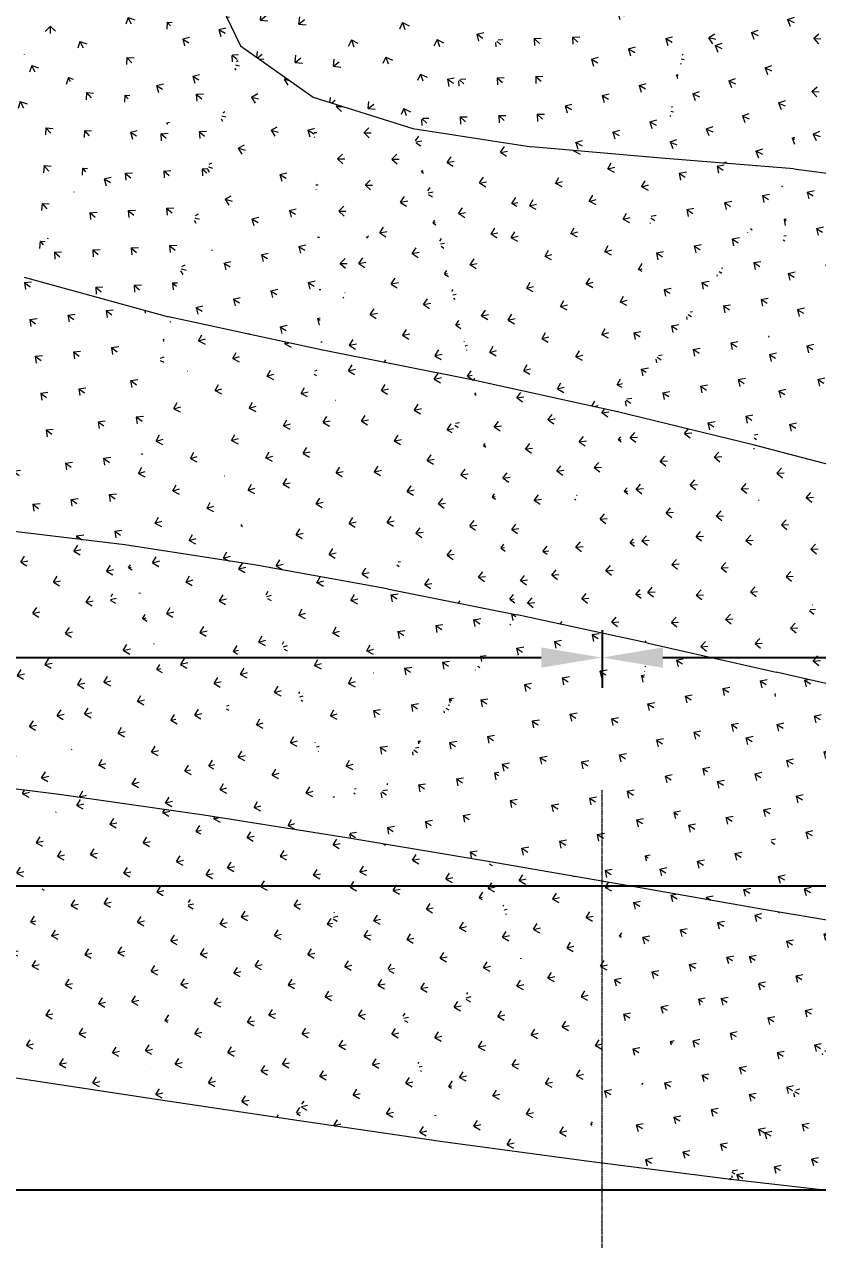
# Model space of a CAD drawing. Header units: millimetres. Extents: x 12827 to 178996, y -27589 to 73652.
# Drawn here: x 45701 to 50921, y -23549 to -15556 of the extents above; entities that cross this region are included whole.
import ezdxf

# ---------------------------------------------------------------- set-up
doc = ezdxf.new("R2010")
doc.units = ezdxf.units.MM
doc.linetypes.add('Grid Line__1_200_', pattern=[10.5, 6, -1.5, 1.5, -1.5])
for name, color, linetype, lineweight in [('A-ANNO-DIMS', 211, 'Continuous', 5), ('A-FLOR', 192, 'Continuous', 9), ('A-FLOR-PATT', 8, 'Continuous', 9), ('S-GRID', 1, 'Continuous', 5)]:
    doc.layers.add(name, color=color, linetype=linetype, lineweight=lineweight)
doc.styles.add('Swis721 BT_3', font='swiss.ttf', dxfattribs={"height": 567.642527})
doc.dimstyles.new('DLN_3mm', dxfattribs={"dimscale": 304.8, "dimtxt": 600, "dimasz": 1.312336, "dimexe": 0.656168, "dimexo": 0.0625, "dimgap": 0.656168, "dimtad": 1, "dimdec": 0, "dimzin": 0, "dimdsep": 46, "dimtxsty": 'Swis721 BT_3', "dimsah": 1, "dimcen": 0.09, "dimadec": 0, "dimazin": 0, "dimtfac": 1, "dimtdec": 4, "dimtix": 1, "dimtmove": 0, "dimatfit": 3, "dimfxl": 0.656168, "dimfxlon": 1, "dimtvp": 1, "dimtolj": 1, "dimtzin": 0, "dimarcsym": 2})

# ---------------------------------------------------------------- blocks, each defined once
blk = doc.blocks.new('DIMBLOCK15-Copy of 1_F')
at = {"layer": 'A-ANNO-DIMS', "color": 0, "lineweight": -2, "transparency": 16777216}
for p, q in [((40689.3, -23039.7), (40689.3, -23420.7)), ((88339.3, -23039.7), (88339.3, -23420.7)), ((41089.3, -23220.7), (87939.3, -23220.7))]:
    blk.add_line(p, q, dxfattribs=at)
at = {"layer": 'A-ANNO-DIMS', "color": 0, "transparency": 16777216}
for points in [[(41089.3, -23154), (41089.3, -23287.4), (40689.3, -23220.7)], [(87939.3, -23154), (87939.3, -23287.4), (88339.3, -23220.7)]]:
    blk.add_solid(points, dxfattribs=at)
at = {"layer": 'Defpoints', "color": 0, "transparency": 16777216}
for p in [(40689.3, -23020.7), (88339.3, -23020.7), (88339.3, -23220.7)]:
    blk.add_point(p, dxfattribs=at)
at = {"layer": 'A-ANNO-DIMS', "color": 0, "transparency": 16777216, "insert": (64514.3, -22729), "char_height": 567.64, "width": 2628.571, "attachment_point": 5, "style": 'Swis721 BT_3'}
blk.add_mtext('\\A1;47650', dxfattribs=at)
blk = doc.blocks.new('DIMBLOCK16-Copy of 1_F')
at = {"layer": 'A-ANNO-DIMS', "color": 0, "lineweight": -2, "transparency": 16777216}
for p, q in [((40689.3, -21039.7), (40689.3, -21420.7)), ((75939.3, -21039.7), (75939.3, -21420.7)), ((41089.3, -21220.7), (75539.3, -21220.7))]:
    blk.add_line(p, q, dxfattribs=at)
at = {"layer": 'A-ANNO-DIMS', "color": 0, "transparency": 16777216}
for points in [[(41089.3, -21154), (41089.3, -21287.4), (40689.3, -21220.7)], [(75539.3, -21154), (75539.3, -21287.4), (75939.3, -21220.7)]]:
    blk.add_solid(points, dxfattribs=at)
at = {"layer": 'Defpoints', "color": 0, "transparency": 16777216}
for p in [(40689.3, -21020.7), (75939.3, -21020.7), (75939.3, -21220.7)]:
    blk.add_point(p, dxfattribs=at)
at = {"layer": 'A-ANNO-DIMS', "color": 0, "transparency": 16777216, "insert": (58314.3, -20729), "char_height": 567.64, "width": 2628.571, "attachment_point": 5, "style": 'Swis721 BT_3'}
blk.add_mtext('\\A1;35250', dxfattribs=at)
blk = doc.blocks.new('DIMBLOCK19-Copy of 1_F')
at = {"layer": 'A-ANNO-DIMS', "color": 0, "lineweight": -2, "transparency": 16777216}
for p, q in [((40689.3, -19539.7), (40689.3, -19920.7)), ((49501.8, -19539.7), (49501.8, -19920.7)), ((41089.3, -19720.7), (49101.8, -19720.7))]:
    blk.add_line(p, q, dxfattribs=at)
at = {"layer": 'A-ANNO-DIMS', "color": 0, "transparency": 16777216}
for points in [[(41089.3, -19654), (41089.3, -19787.4), (40689.3, -19720.7)], [(49101.8, -19654), (49101.8, -19787.4), (49501.8, -19720.7)]]:
    blk.add_solid(points, dxfattribs=at)
at = {"layer": 'Defpoints', "color": 0, "transparency": 16777216}
for p in [(40689.3, -19520.7), (49501.8, -19520.7), (49501.8, -19720.7)]:
    blk.add_point(p, dxfattribs=at)
at = {"layer": 'A-ANNO-DIMS', "color": 0, "transparency": 16777216, "insert": (45095.5, -19207), "char_height": 567.64, "width": 1337.143, "attachment_point": 5, "style": 'Swis721 BT_3'}
blk.add_mtext('\\A1;EQ', dxfattribs=at)
blk = doc.blocks.new('DIMBLOCK20-Copy of 1_F')
at = {"layer": 'A-ANNO-DIMS', "color": 0, "lineweight": -2, "transparency": 16777216}
for p, q in [((49501.8, -19539.7), (49501.8, -19920.7)), ((58314.3, -19539.7), (58314.3, -19920.7)), ((49901.8, -19720.7), (57914.3, -19720.7))]:
    blk.add_line(p, q, dxfattribs=at)
at = {"layer": 'A-ANNO-DIMS', "color": 0, "transparency": 16777216}
for points in [[(49901.8, -19654), (49901.8, -19787.4), (49501.8, -19720.7)], [(57914.3, -19654), (57914.3, -19787.4), (58314.3, -19720.7)]]:
    blk.add_solid(points, dxfattribs=at)
at = {"layer": 'Defpoints', "color": 0, "transparency": 16777216}
for p in [(49501.8, -19520.7), (58314.3, -19520.7), (58314.3, -19720.7)]:
    blk.add_point(p, dxfattribs=at)
at = {"layer": 'A-ANNO-DIMS', "color": 0, "transparency": 16777216, "insert": (53908, -19207), "char_height": 567.64, "width": 1337.143, "attachment_point": 5, "style": 'Swis721 BT_3'}
blk.add_mtext('\\A1;EQ', dxfattribs=at)

msp = doc.modelspace()

# ---------------------------------------------------------------- hatches: boundary and pattern name
at = {"layer": 'A-FLOR-PATT'}
h = msp.add_hatch(dxfattribs=at)
h.set_pattern_fill('FP_734', color=256, style=0, pattern_type=2)
h.set_pattern_definition([(289.231, (75187.14, 52159.72), (227.29187, -112.1588), [47.555, -311.13]), (244.272, (75187.14, 52159.72), (227.2923, -112.1594), [47.144, -204.293]), (333.736, (75187.14, 52159.72), (109.147, 226.5116), [47.523, -205.935])])
h.paths.add_polyline_path([(48256.38005, -16242.27336), (50088.33655, -13481.55757), (46852.71095, -14525.87927), (48109.01543, -16062.07722)], flags=0)
h = msp.add_hatch(dxfattribs=at)
h.set_pattern_fill('FP_735', color=256, style=0, pattern_type=2)
h.set_pattern_definition([(326.164, (30965.49, 64672.56), (245.68612, 49.1138), [47.457, -310.488]), (281.742, (30965.5, 64672.56), (245.6863, 49.1142), [47.575, -206.159]), (11.304, (30965.5, 64672.56), (-51.6334, 248.4243), [46.978, -203.569])])
h.paths.add_polyline_path([(48256.38005, -16242.27336), (50374.66767, -14041.37172), (50088.33655, -13481.55757), (48394.07098, -16034.77634)], flags=0)
h = msp.add_hatch(dxfattribs=at)
h.set_pattern_fill('FP_729', color=256, style=0, pattern_type=2)
h.set_pattern_definition([(317.728, (45275.58, 61775.37), (253.66922, 8.8561), [47.336, -309.696]), (272.419, (45275.58, 61775.37), (253.6693, 8.8555), [46.732, -202.504]), (1.999, (45275.58, 61775.37), (-10.5185, 249.0136), [47.592, -206.232])])
h.paths.add_polyline_path([(49038.05083, -16362.34823), (50374.66767, -14041.37172), (48256.38005, -16242.27336)], flags=0)
h = msp.add_hatch(dxfattribs=at)
h.set_pattern_fill('FP_728', color=256, style=0, pattern_type=2)
h.set_pattern_definition([(331.365, (28704.64, 61294.88), (244.0905, 67.83596), [47.463, -310.527]), (286.324, (28704.64, 61294.88), (244.0906, 67.8348), [46.772, -202.679]), (15.531, (28704.64, 61294.88), (-70.11245, 239.39505), [47.502, -205.84])])
h.paths.add_polyline_path([(49891.45763, -16436.65251), (50374.66767, -14041.37172), (49038.05083, -16362.34823)], flags=0)
h = msp.add_hatch(dxfattribs=at)
h.set_pattern_fill('FP_733', color=256, style=0, pattern_type=2)
h.set_pattern_definition([(347.232, (6020.57, 54250.81), (208.11882, 133.2088), [47.238, -309.052]), (303.325, (6020.57, 54250.81), (208.12, 133.2059), [47.562, -206.101]), (32.622, (6020.57, 54250.81), (-139.3619, 211.94985), [46.331, -200.768])])
h.paths.add_polyline_path([(49891.45763, -16436.65251), (50826.65285, -14485.03463), (50374.66767, -14041.37172), (49906.44734, -16362.34823)], flags=0)
h = msp.add_hatch(dxfattribs=at)
h.set_pattern_fill('FP_727', color=256, style=0, pattern_type=2)
h.set_pattern_definition([(39.276, (-34144.93, 15349.14), (25.33307, 252.73335), [47.625, -311.585]), (354.276, (-34144.93, 15349.14), (25.3331, 252.7335), [47.625, -206.375]), (84.276, (-34144.93, 15349.14), (-252.7335, 25.3331), [47.625, -206.375])])
h.paths.add_polyline_path([(48256.38005, -16242.27336), (46852.71095, -14525.87927), (46879.31525, -15192.53745), (47124.13859, -15698.20561), (47600.41829, -16034.77634), (48109.01543, -16195.65827)], flags=0)
h = msp.add_hatch(dxfattribs=at)
h.set_pattern_fill('FP_730', color=256, style=0, pattern_type=2)
h.set_pattern_definition([(335.972, (23958.4, 58079.19), (237.76744, 85.53175), [47.465, -310.536]), (291.091, (23958.4, 58079.2), (237.7675, 85.53145), [46.483, -201.427]), (19.785, (23958.4, 58079.2), (-89.2103, 231.303), [47.378, -205.306])])
h.paths.add_polyline_path([(50762.6274, -16506.83773), (50826.65285, -14485.03463), (49891.45763, -16436.65251)], flags=0)
h = msp.add_hatch(dxfattribs=at)
h.set_pattern_fill('FP_736', color=256, style=0, pattern_type=2)
h.set_pattern_definition([(356.16, (-2353.51, 46080.12), (183.75633, 162.30714), [47.226, -308.973]), (312.676, (-2353.51, 46080.12), (183.7569, 162.3071), [47.478, -205.737]), (41.453, (-2353.51, 46080.12), (-171.6416, 186.16345), [45.97, -199.204])])
h.paths.add_polyline_path([(50762.6274, -16506.83773), (51405.04082, -14835.17543), (50826.65285, -14485.03463), (50764.84999, -16436.65251)], flags=0)
h = msp.add_hatch(dxfattribs=at)
h.set_pattern_fill('FP_738', color=256, style=0, pattern_type=2)
h.set_pattern_definition([(340.445, (19069.73, 54118.77), (229.59623, 101.97217), [47.537, -311.008]), (296, (19069.73, 54118.77), (229.59616, 101.97145), [46.308, -200.668]), (23.947, (19069.73, 54118.77), (-108.26494, 221.9821), [47.104, -204.118])])
h.paths.add_polyline_path([(51598.21818, -16614.02111), (51405.04082, -14835.17543), (50762.6274, -16506.83773), (51473.3755, -16598.00722)], flags=0)
h = msp.add_hatch(dxfattribs=at)
h.set_pattern_fill('FP_571', color=256, style=0, pattern_type=2)
h.set_pattern_definition([(272.236, (89445.16, 41659.93), (184.3472, -173.926), [47.534, -310.992]), (227.256, (89445.16, 41659.93), (184.34935, -173.9235), [47.062, -203.934]), (316.667, (89445.16, 41659.93), (170.3566, 184.3292), [47.521, -205.924])])
h.paths.add_polyline_path([(44213.16484, -16463.74275), (46879.31525, -15192.53745), (43664.58627, -15210.45772), (43971.83221, -15912.39316)], flags=0)
h = msp.add_hatch(dxfattribs=at)
h.set_pattern_fill('FP_560', color=256, style=0, pattern_type=2)
h.set_pattern_definition([(297.464, (66743.76, 58155.3), (240.86377, -79.59956), [47.399, -310.11]), (252.268, (66743.76, 58155.3), (240.8651, -79.5956), [46.776, -202.696]), (341.713, (66743.76, 58155.3), (75.9818, 237.6192), [47.564, -206.112])])
h.paths.add_polyline_path([(44869.23456, -16890.6312), (46879.31525, -15192.53745), (44213.16484, -16463.74275), (44744.65536, -16809.57058)], flags=0)
h = msp.add_hatch(dxfattribs=at)
h.set_pattern_fill('FP_561', color=256, style=0, pattern_type=2)
h.set_pattern_definition([(312.116, (50776.44, 62987.94), (252.89452, -16.7398), [47.41, -310.176]), (266.986, (50776.44, 62987.94), (252.8947, -16.73835), [46.661, -202.197]), (356.213, (50776.44, 62987.94), (13.08526, 248.5134), [47.522, -205.927])])
h.paths.add_polyline_path([(45701.09469, -17220.24215), (46879.31525, -15192.53745), (44869.23456, -16890.6312)], flags=0)
h = msp.add_hatch(dxfattribs=at)
h.set_pattern_fill('FP_572', color=256, style=0, pattern_type=2)
h.set_pattern_definition([(329.014, (25575.75, 65084.79), (238.43136, 61.71484), [47.16, -308.544]), (285.198, (25575.75, 65084.8), (238.4307, 61.7164), [47.571, -206.143]), (14.512, (25575.75, 65084.8), (-66.51195, 244.84085), [46.179, -200.11])])
h.paths.add_polyline_path([(45701.09469, -17220.24215), (47124.13859, -15698.20561), (46879.31525, -15192.53745), (45892.61883, -16890.6312)], flags=0)
h = msp.add_hatch(dxfattribs=at)
h.set_pattern_fill('FP_563', color=256, style=0, pattern_type=2)
h.set_pattern_definition([(319.654, (43035.83, 61154.42), (252.65423, 14.31896), [47.314, -309.553]), (274.505, (43035.83, 61154.42), (252.6539, 14.3182), [46.147, -199.969]), (3.244, (43035.83, 61154.42), (-19.33325, 245.3561), [47.449, -205.611])])
h.paths.add_polyline_path([(46649.12954, -17479.75921), (47124.13859, -15698.20561), (45701.09469, -17220.24215)], flags=0)
h = msp.add_hatch(dxfattribs=at)
h.set_pattern_fill('FP_570', color=256, style=0, pattern_type=2)
h.set_pattern_definition([(343.953, (10093.88, 56494.6), (215.4537, 118.3703), [47.411, -310.186]), (300.55, (10093.88, 56494.6), (215.45366, 118.3681), [47.294, -204.94]), (28.784, (10093.88, 56494.6), (-128.2086, 217.21984), [46.093, -199.735])])
h.paths.add_polyline_path([(46649.12954, -17479.75921), (47600.41829, -16034.77634), (47124.13859, -15698.20561), (46718.32362, -17220.24215)], flags=0)
h = msp.add_hatch(dxfattribs=at)
h.set_pattern_fill('FP_564', color=256, style=0, pattern_type=2)
h.set_pattern_definition([(329.381, (32159.24, 58766.32), (245.8589, 54.7931), [47.397, -310.097]), (284.621, (32159.24, 58766.32), (245.8579, 54.7959), [45.9, -198.901]), (12.564, (32159.24, 58766.32), (-61.7918, 236.8737), [47.229, -204.661])])
h.paths.add_polyline_path([(47653.72341, -17696.36601), (47600.41829, -16034.77634), (46649.12954, -17479.75921), (47600.41829, -17684.87256)], flags=0)
h = msp.add_hatch(dxfattribs=at)
h.set_pattern_fill('FP_573', color=256, style=0, pattern_type=2)
h.set_pattern_definition([(359.785, (-4541.7, 44947.38), (174.51678, 171.23434), [47.411, -310.188]), (316.692, (-4541.7, 44947.38), (174.5156, 171.2357), [47.174, -204.422]), (44.456, (-4541.7, 44947.38), (-183.07946, 172.57665), [45.843, -198.651])])
h.paths.add_polyline_path([(47653.72341, -17696.36601), (48256.38005, -16242.27336), (47600.41829, -16034.77634), (47646.77449, -17479.75921)], flags=0)
h = msp.add_hatch(dxfattribs=at)
h.set_pattern_fill('FP_562', color=256, style=0, pattern_type=2)
h.set_pattern_definition([(10.605, (-13930.35, 35384.13), (137.52264, 200.85807), [47.28, -309.329]), (327.588, (-13930.35, 35384.13), (137.5258, 200.85585), [47.306, -204.991]), (55.601, (-13930.35, 35384.13), (-212.9941, 135.23014), [45.642, -197.784])])
h.paths.add_polyline_path([(48655.26061, -17897.24616), (48256.38005, -16242.27336), (47653.72341, -17696.36601), (48109.01543, -17787.68477)], flags=0)
h = msp.add_hatch(dxfattribs=at)
h.set_pattern_fill('FP_566', color=256, style=0, pattern_type=2)
h.set_pattern_definition([(10.863, (-13887.22, 35548.74), (137.62904, 201.70823), [47.357, -309.834]), (327.771, (-13887.22, 35548.74), (137.62596, 201.7103), [47.248, -204.742]), (55.694, (-13887.22, 35548.74), (-213.1637, 134.3892), [45.785, -198.403])])
h.paths.add_polyline_path([(48655.26061, -17897.24616), (49038.05083, -16362.34823), (48256.38005, -16242.27336)], flags=0)
h = msp.add_hatch(dxfattribs=at)
h.set_pattern_fill('FP_565', color=256, style=0, pattern_type=2)
h.set_pattern_definition([(14.738, (-17776.4, 30976.57), (121.25822, 210.7995), [47.138, -308.401]), (331.6, (-17776.4, 30976.57), (121.25806, 210.7998), [47.444, -205.592]), (60.092, (-17776.4, 30976.57), (-222.5853, 120.3469), [45.598, -197.59])])
h.paths.add_polyline_path([(49603.65698, -18105.17984), (49038.05083, -16362.34823), (48655.26061, -17897.24616), (49038.05083, -17981.17202)], flags=0)
h = msp.add_hatch(dxfattribs=at)
h.set_pattern_fill('FP_587', color=256, style=0, pattern_type=2)
h.set_pattern_definition([(15.433, (-17925.35, 31677.15), (121.40325, 213.11108), [47.373, -309.935]), (332.112, (-17925.35, 31677.15), (121.4004, 213.1128), [47.311, -205.015]), (60.331, (-17925.35, 31677.15), (-223.01964, 118.0277), [45.987, -199.278])])
h.paths.add_polyline_path([(49603.65698, -18105.17984), (49891.45763, -16436.65251), (49038.05083, -16362.34823)], flags=0)
h = msp.add_hatch(dxfattribs=at)
h.set_pattern_fill('FP_582', color=256, style=0, pattern_type=2)
h.set_pattern_definition([(327.12, (35094.86, 57705.6), (249.0196, 46.0782), [47.162, -308.557]), (281.742, (35094.86, 57705.6), (249.0197, 46.079), [45.807, -198.497]), (10.484, (35094.86, 57705.6), (-49.7195, 239.1911), [47.484, -205.763])])
h.paths.add_polyline_path([(49603.65698, -18105.17984), (50762.6274, -16506.83773), (49891.45763, -16436.65251), (49879.35153, -16506.83773)], flags=0)
h = msp.add_hatch(dxfattribs=at)
h.set_pattern_fill('FP_574', color=256, style=0, pattern_type=2)
h.set_pattern_definition([(326.377, (33684.47, 57995.09), (248.70393, 43.5622), [47.418, -310.232]), (281.49, (33684.47, 57995.1), (248.7037, 43.562), [46.227, -200.317]), (9.935, (33684.47, 57995.1), (-49.1104, 241.603), [47.342, -205.148])])
h.paths.add_polyline_path([(50494.96629, -18321.63204), (50762.6274, -16506.83773), (49603.65698, -18105.17984), (49891.45763, -18175.07149)], flags=0)
h = msp.add_hatch(dxfattribs=at)
h.set_pattern_fill('FP_581', color=256, style=0, pattern_type=2)
h.set_pattern_definition([(329.466, (30685.6, 57755.57), (246.35192, 57.0294), [47.352, -309.8]), (284.41, (30685.6, 57755.57), (246.3516, 57.031), [46.167, -200.059]), (13.035, (30685.6, 57755.57), (-61.27704, 238.4792), [47.413, -205.454])])
h.paths.add_polyline_path([(50494.96629, -18321.63204), (51598.21818, -16614.02111), (50762.6274, -16506.83773), (50746.8191, -16614.02111)], flags=0)
h = msp.add_hatch(dxfattribs=at)
h.set_pattern_fill('FP_584', color=256, style=0, pattern_type=2)
h.set_pattern_definition([(328.96, (29653.96, 57779.12), (246.0732, 55.38083), [47.498, -310.752]), (284.227, (29653.96, 57779.12), (246.0738, 55.37965), [46.445, -201.26]), (12.683, (29653.96, 57779.12), (-60.8757, 240.108), [47.293, -204.935])])
h.paths.add_polyline_path([(51339.1836, -18541.62709), (51598.21818, -16614.02111), (50494.96629, -18321.63204), (51227.15078, -18512.4324)], flags=0)
h = msp.add_hatch(dxfattribs=at)
h.set_pattern_fill('FP_403', color=256, style=0, pattern_type=2)
h.set_pattern_definition([(323.336, (38046.88, 60665.99), (250.7302, 28.948), [47.338, -309.707]), (278.381, (38046.88, 60666), (250.73026, 28.9483), [45.893, -198.868]), (6.586, (38046.88, 60666), (-35.67536, 242.1472), [47.324, -205.071])])
h.paths.add_polyline_path([(45490.13276, -18874.14907), (46649.12954, -17479.75921), (45701.09469, -17220.24215), (45499.59735, -18799.94822)], flags=0)
h = msp.add_hatch(dxfattribs=at)
h.set_pattern_fill('FP_417', color=256, style=0, pattern_type=2)
h.set_pattern_definition([(324.179, (38958.01, 59498.51), (251.1837, 31.79322), [47.038, -307.743]), (278.665, (38958, 59498.5), (251.1844, 31.7915), [45.412, -196.784]), (7.214, (38958, 59498.5), (-36.49056, 239.431), [47.473, -205.715])])
h.paths.add_polyline_path([(46361.98843, -18980.11585), (46649.12954, -17479.75921), (45490.13276, -18874.14907), (45930.75786, -18927.70337)], flags=0)
h = msp.add_hatch(dxfattribs=at)
h.set_pattern_fill('FP_405', color=256, style=0, pattern_type=2)
h.set_pattern_definition([(16.092, (-18768.89, 31710.85), (116.56392, 212.94176), [47.181, -308.681]), (333.105, (-18768.9, 31710.85), (116.5655, 212.94116), [47.379, -205.307]), (61.304, (-18768.9, 31710.85), (-225.3558, 114.30195), [45.517, -197.241])])
h.paths.add_polyline_path([(47227.41556, -19112.96818), (46649.12954, -17479.75921), (46361.98843, -18980.11585), (46882.15111, -19059.96639)], flags=0)
h = msp.add_hatch(dxfattribs=at)
h.set_pattern_fill('FP_411', color=256, style=0, pattern_type=2)
h.set_pattern_definition([(15.702, (-18649.69, 31212.38), (116.47926, 211.6381), [47.038, -307.743]), (332.809, (-18649.7, 31212.38), (116.47924, 211.6384), [47.442, -205.583]), (61.173, (-18649.7, 31212.38), (-225.063, 115.6217), [45.295, -196.279])])
h.paths.add_polyline_path([(47227.41556, -19112.96818), (47653.72341, -17696.36601), (46649.12954, -17479.75921), (47180.37526, -18980.11585)], flags=0)
h = msp.add_hatch(dxfattribs=at)
h.set_pattern_fill('FP_404', color=256, style=0, pattern_type=2)
h.set_pattern_definition([(12.089, (-15859.97, 33969.88), (131.5728, 203.51363), [47.233, -309.022]), (329.263, (-15859.97, 33969.88), (131.57416, 203.5127), [47.29, -204.922]), (57.117, (-15859.97, 33969.88), (-216.7818, 128.9031), [45.439, -196.902])])
h.paths.add_polyline_path([(48087.49231, -19267.82565), (47653.72341, -17696.36601), (47227.41556, -19112.96818), (47822.29003, -19220.07578)], flags=0)
h = msp.add_hatch(dxfattribs=at)
h.set_pattern_fill('FP_412', color=256, style=0, pattern_type=2)
h.set_pattern_definition([(11.96, (-15844.22, 33685.99), (131.5226, 203.08677), [47.191, -308.748]), (329.17, (-15844.22, 33686), (131.5234, 203.086), [47.315, -205.033]), (57.072, (-15844.22, 33686), (-216.6897, 129.32585), [45.367, -196.589])])
h.paths.add_polyline_path([(48087.49231, -19267.82565), (48655.26061, -17897.24616), (47653.72341, -17696.36601), (48044.74711, -19112.96818)], flags=0)
h = msp.add_hatch(dxfattribs=at)
h.set_pattern_fill('FP_409', color=256, style=0, pattern_type=2)
h.set_pattern_definition([(7.634, (-12466.64, 36934.1), (148.12828, 192.30445), [47.33, -309.655]), (324.841, (-12466.64, 36934.1), (148.1279, 192.3045), [47.174, -204.421]), (52.394, (-12466.64, 36934.1), (-205.6949, 144.8789), [45.514, -197.226])])
h.paths.add_polyline_path([(48943.2968, -19439.80789), (48655.26061, -17897.24616), (48087.49231, -19267.82565), (48753.69238, -19401.70504)], flags=0)
h = msp.add_hatch(dxfattribs=at)
h.set_pattern_fill('FP_414', color=256, style=0, pattern_type=2)
h.set_pattern_definition([(7.523, (-12463.08, 36628.25), (148.06273, 191.94115), [47.298, -309.449]), (324.765, (-12463.08, 36628.25), (148.0613, 191.942), [47.2, -204.534]), (52.353, (-12463.08, 36628.25), (-205.6127, 145.2372), [45.452, -196.96])])
h.paths.add_polyline_path([(48943.2968, -19439.80789), (49603.65698, -18105.17984), (48655.26061, -17897.24616), (48911.18326, -19267.82565)], flags=0)
h = msp.add_hatch(dxfattribs=at)
h.set_pattern_fill('FP_413', color=256, style=0, pattern_type=2)
h.set_pattern_definition([(4.58, (-10032.43, 38533.89), (158.9485, 183.84324), [47.389, -310.041]), (321.799, (-10032.43, 38533.89), (158.9454, 183.8447), [47.085, -204.036]), (49.154, (-10032.43, 38533.89), (-197.34115, 155.3011), [45.568, -197.46])])
h.paths.add_polyline_path([(49795.90717, -19624.03449), (49603.65698, -18105.17984), (48943.2968, -19439.80789), (49678.87592, -19598.74713)], flags=0)
h = msp.add_hatch(dxfattribs=at)
h.set_pattern_fill('FP_415', color=256, style=0, pattern_type=2)
h.set_pattern_definition([(4.42, (-10039.47, 38173.5), (158.8309, 183.32686), [47.348, -309.77]), (321.691, (-10039.47, 38173.5), (158.834, 183.3252), [47.127, -204.215]), (49.094, (-10039.47, 38173.5), (-197.2219, 155.8087), [45.48, -197.081])])
h.paths.add_polyline_path([(49795.90717, -19624.03449), (50494.96629, -18321.63204), (49603.65698, -18105.17984), (49772.58855, -19439.80789)], flags=0)
h = msp.add_hatch(dxfattribs=at)
h.set_pattern_fill('FP_374', color=256, style=0, pattern_type=2)
h.set_pattern_definition([(3.236, (-9021.92, 38563.41), (163.40228, 179.7605), [47.405, -310.148]), (320.5, (-9021.92, 38563.41), (163.40175, 179.7606), [47.039, -203.836]), (47.73, (-9021.92, 38563.41), (-193.58344, 159.574), [45.549, -197.379])])
h.paths.add_polyline_path([(50646.40157, -19815.62507), (50494.96629, -18321.63204), (49795.90717, -19624.03449), (50600.35842, -19805.25295)], flags=0)
h = msp.add_hatch(dxfattribs=at)
h.set_pattern_fill('FP_416', color=256, style=0, pattern_type=2)
h.set_pattern_definition([(3.022, (-9036.02, 38170.11), (163.2323, 179.07454), [47.352, -309.798]), (320.359, (-9036.02, 38170.1), (163.23166, 179.0754), [47.096, -204.082]), (47.65, (-9036.02, 38170.1), (-193.4208, 160.2455), [45.433, -196.874])])
h.paths.add_polyline_path([(50646.40157, -19815.62507), (51339.1836, -18541.62709), (50494.96629, -18321.63204), (50626.98142, -19624.03449)], flags=0)
h = msp.add_hatch(dxfattribs=at)
h.set_pattern_fill('FP_373', color=256, style=0, pattern_type=2)
h.set_pattern_definition([(3.394, (-9340.74, 37288.99), (162.54502, 179.87746), [47.387, -310.03]), (320.748, (-9340.74, 37289), (162.5442, 179.8777), [47.033, -203.811]), (47.897, (-9340.74, 37289), (-194.2441, 158.7202), [45.457, -196.982])])
h.paths.add_polyline_path([(51495.85813, -20009.69923), (51339.1836, -18541.62709), (50646.40157, -19815.62507), (51473.3755, -20004.56265)], flags=0)
h = msp.add_hatch(dxfattribs=at)
h.set_pattern_fill('FP_198', color=256, style=0, pattern_type=2)
h.set_pattern_definition([(11.809, (-17316.78, 38904.26), (135.08495, 204.9212), [47.408, -310.165]), (328.492, (-17316.78, 38904.26), (135.08624, 204.92057), [47.266, -204.819]), (56.607, (-17316.78, 38904.26), (-214.9203, 131.7434), [46.02, -199.42])])
h.paths.add_polyline_path([(45930.75786, -20621.52432), (45490.13276, -18874.14907), (44965.5925, -20503.38332), (45490.13276, -20567.58964)], flags=0)
h = msp.add_hatch(dxfattribs=at)
h.set_pattern_fill('FP_240', color=256, style=0, pattern_type=2)
h.set_pattern_definition([(11.813, (-17270.65, 38766.8), (135.0873, 204.93413), [47.409, -310.173]), (328.495, (-17270.65, 38766.8), (135.0869, 204.9347), [47.265, -204.815]), (56.609, (-17270.65, 38766.8), (-214.9232, 131.7276), [46.022, -199.429])])
h.paths.add_polyline_path([(45930.75786, -20621.52432), (46361.98843, -18980.11585), (45490.13276, -18874.14907), (45701.09469, -19710.75521)], flags=0)
h = msp.add_hatch(dxfattribs=at)
h.set_pattern_fill('FP_197', color=256, style=0, pattern_type=2)
h.set_pattern_definition([(13.743, (-19263.27, 36149.68), (127.2026, 209.45257), [47.338, -309.704]), (330.426, (-19263.27, 36149.68), (127.2014, 209.454), [47.347, -205.17]), (58.729, (-19263.27, 36149.68), (-219.61705, 124.6315), [45.947, -199.106])])
h.paths.add_polyline_path([(46882.15111, -20757.00877), (46361.98843, -18980.11585), (45930.75786, -20621.52432), (46361.98843, -20682.9343)], flags=0)
h = msp.add_hatch(dxfattribs=at)
h.set_pattern_fill('FP_242', color=256, style=0, pattern_type=2)
h.set_pattern_definition([(13.689, (-19222.53, 36022.9), (127.18713, 209.2725), [47.32, -309.592]), (330.386, (-19222.53, 36022.9), (127.19075, 209.2714), [47.358, -205.219]), (58.71, (-19222.53, 36022.9), (-219.5857, 124.8111), [45.917, -198.974])])
h.paths.add_polyline_path([(46882.15111, -20757.00877), (47227.41556, -19112.96818), (46361.98843, -18980.11585), (46842.48977, -20621.52432)], flags=0)
h = msp.add_hatch(dxfattribs=at)
h.set_pattern_fill('FP_202', color=256, style=0, pattern_type=2)
h.set_pattern_definition([(15.566, (-20972.66, 33394.77), (119.64598, 213.36977), [47.264, -309.227]), (332.255, (-20972.66, 33394.77), (119.6456, 213.37005), [47.407, -205.432]), (60.719, (-20972.66, 33394.77), (-223.7703, 117.7045), [45.867, -198.758])])
h.paths.add_polyline_path([(47822.29003, -20905.36735), (47227.41556, -19112.96818), (46882.15111, -20757.00877), (47227.41556, -20811.49321)], flags=0)
h = msp.add_hatch(dxfattribs=at)
h.set_pattern_fill('FP_243', color=256, style=0, pattern_type=2)
h.set_pattern_definition([(15.452, (-20923.7, 33252.44), (119.62276, 212.98995), [47.224, -308.964]), (332.17, (-20923.7, 33252.44), (119.6207, 212.9914), [47.428, -205.521]), (60.68, (-20923.7, 33252.44), (-223.691, 118.0901), [45.803, -198.48])])
h.paths.add_polyline_path([(47822.29003, -20905.36735), (48087.49231, -19267.82565), (47227.41556, -19112.96818), (47813.11637, -20877.72644)], flags=0)
h = msp.add_hatch(dxfattribs=at)
h.set_pattern_fill('FP_233', color=256, style=0, pattern_type=2)
h.set_pattern_definition([(325.607, (33520.01, 59084.65), (249.60572, 38.9637), [47.297, -309.438]), (280.545, (33520, 59084.65), (249.606, 38.96284), [45.863, -198.74]), (8.872, (33520, 59084.65), (-44.76404, 240.4723), [47.368, -205.261])])
h.paths.add_polyline_path([(47822.29003, -20905.36735), (48943.2968, -19439.80789), (48087.49231, -19267.82565), (47846.31692, -20757.00877)], flags=0)
h = msp.add_hatch(dxfattribs=at)
h.set_pattern_fill('FP_199', color=256, style=0, pattern_type=2)
h.set_pattern_definition([(325.775, (33472.52, 58618.28), (249.6924, 39.52656), [47.24, -309.066]), (280.603, (33472.52, 58618.28), (249.69224, 39.527), [45.768, -198.328]), (8.995, (33472.52, 58618.28), (-44.91276, 239.9286), [47.4, -205.401])])
h.paths.add_polyline_path([(48753.69238, -21062.13072), (48943.2968, -19439.80789), (47822.29003, -20905.36735), (48109.01543, -20953.6258)], flags=0)
h = msp.add_hatch(dxfattribs=at)
h.set_pattern_fill('FP_232', color=256, style=0, pattern_type=2)
h.set_pattern_definition([(327.021, (31527.52, 57925.19), (248.2683, 44.76106), [47.344, -309.746]), (282.104, (31527.52, 57925.19), (248.2684, 44.7617), [45.858, -198.716]), (10.221, (31527.52, 57925.19), (-51.2864, 239.1354), [47.301, -204.971])])
h.paths.add_polyline_path([(48753.69238, -21062.13072), (49795.90717, -19624.03449), (48943.2968, -19439.80789), (48772.01366, -20905.36735)], flags=0)
h = msp.add_hatch(dxfattribs=at)
h.set_pattern_fill('FP_200', color=256, style=0, pattern_type=2)
h.set_pattern_definition([(327.243, (31542.4, 57375.17), (248.38943, 45.49033), [47.275, -309.293]), (282.182, (31542.4, 57375.17), (248.3906, 45.4871), [45.734, -198.18]), (10.378, (31542.4, 57375.17), (-51.4726, 238.42105), [47.348, -205.173])])
h.paths.add_polyline_path([(49678.87592, -21222.82958), (49795.90717, -19624.03449), (48753.69238, -21062.13072)], flags=0)
h = msp.add_hatch(dxfattribs=at)
h.set_pattern_fill('FP_235', color=256, style=0, pattern_type=2)
h.set_pattern_definition([(328.407, (29668.33, 56637.36), (246.81993, 50.33573), [47.378, -309.972]), (283.623, (29668.33, 56637.36), (246.8201, 50.3362), [45.829, -198.593]), (11.527, (29668.33, 56637.36), (-57.5697, 237.545), [47.231, -204.669])])
h.paths.add_polyline_path([(49678.87592, -21222.82958), (50646.40157, -19815.62507), (49795.90717, -19624.03449), (49690.63902, -21062.13072)], flags=0)
h = msp.add_hatch(dxfattribs=at)
h.set_pattern_fill('FP_192', color=256, style=0, pattern_type=2)
h.set_pattern_definition([(328.684, (29748.73, 56016.77), (246.97798, 51.23094), [47.298, -309.444]), (283.723, (29748.73, 56016.77), (246.97815, 51.2296), [45.676, -197.929]), (11.719, (29748.73, 56016.77), (-57.7922, 236.6506), [47.294, -204.942])])
h.paths.add_polyline_path([(50600.35842, -21382.99459), (50646.40157, -19815.62507), (49678.87592, -21222.82958)], flags=0)
h = msp.add_hatch(dxfattribs=at)
h.set_pattern_fill('FP_236', color=256, style=0, pattern_type=2)
h.set_pattern_definition([(329.804, (27904.76, 55221.11), (245.23724, 55.83943), [47.403, -310.135]), (285.145, (27904.76, 55221.1), (245.2371, 55.8387), [45.778, -198.369]), (12.827, (27904.76, 55221.1), (-63.7858, 235.66716), [47.159, -204.355])])
h.paths.add_polyline_path([(50600.35842, -21382.99459), (51495.85813, -20009.69923), (50646.40157, -19815.62507), (50605.06344, -21222.82958)], flags=0)
h = msp.add_hatch(dxfattribs=at)
h.set_pattern_fill('FP_193', color=256, style=0, pattern_type=2)
h.set_pattern_definition([(330.14, (28056.52, 54541), (245.43285, 56.91163), [47.311, -309.533]), (285.269, (28056.52, 54541), (245.4332, 56.9111), [45.593, -197.569]), (13.055, (28056.52, 54541), (-64.03705, 234.5779), [47.24, -204.706])])
h.paths.add_polyline_path([(51520.65763, -21538.15645), (51495.85813, -20009.69923), (50600.35842, -21382.99459), (51495.85813, -21533.97527)], flags=0)
h = msp.add_hatch(dxfattribs=at)
h.set_pattern_fill('FP_79', color=256, style=0, pattern_type=2)
h.set_pattern_definition([(12.582, (-15811.11, 31870.7), (128.0888, 199.68277), [47.151, -308.485]), (330.837, (-15811.11, 31870.7), (128.0888, 199.68334), [47.025, -203.774]), (57.322, (-15811.11, 31870.7), (-219.0073, 122.2105), [44.481, -192.753])])
h.paths.add_polyline_path([(45588.77336, -22478.13061), (45930.75786, -20621.52432), (44965.5925, -20503.38332)], flags=0)
h = msp.add_hatch(dxfattribs=at)
h.set_pattern_fill('FP_40', color=256, style=0, pattern_type=2)
h.set_pattern_definition([(12.288, (-16195.1, 31169.45), (128.33042, 199.1188), [47.087, -308.068]), (330.539, (-16195.1, 31169.45), (128.3303, 199.11915), [47.094, -204.073]), (57.199, (-16195.1, 31169.45), (-218.69025, 123.5306), [44.417, -192.474])])
h.paths.add_polyline_path([(46556.35519, -22625.37645), (45930.75786, -20621.52432), (45588.77336, -22478.13061), (45930.75786, -22530.17354)], flags=0)
h = msp.add_hatch(dxfattribs=at)
h.set_pattern_fill('FP_69', color=256, style=0, pattern_type=2)
h.set_pattern_definition([(12.377, (-16210.06, 31232.64), (128.36083, 199.41603), [47.114, -308.242]), (330.601, (-16210.06, 31232.64), (128.3612, 199.4163), [47.075, -203.993]), (57.232, (-16210.06, 31232.64), (-218.7374, 123.2441), [44.467, -192.69])])
h.paths.add_polyline_path([(46556.35519, -22625.37645), (46882.15111, -20757.00877), (45930.75786, -20621.52432)], flags=0)
h = msp.add_hatch(dxfattribs=at)
h.set_pattern_fill('FP_39', color=256, style=0, pattern_type=2)
h.set_pattern_definition([(12.329, (-16520.72, 30417.85), (128.32976, 199.3296), [47.098, -308.135]), (330.552, (-16520.72, 30417.85), (128.33005, 199.3296), [47.092, -204.067]), (57.226, (-16520.72, 30417.85), (-218.7096, 123.4786), [44.45, -192.617])])
h.paths.add_polyline_path([(47509.32012, -22767.8607), (46882.15111, -20757.00877), (46556.35519, -22625.37645), (46882.15111, -22674.08841)], flags=0)
h = msp.add_hatch(dxfattribs=at)
h.set_pattern_fill('FP_67', color=256, style=0, pattern_type=2)
h.set_pattern_definition([(12.253, (-16496.75, 30329.38), (128.30512, 199.076), [47.075, -307.986]), (330.499, (-16496.75, 30329.38), (128.3042, 199.07694), [47.108, -204.134]), (57.199, (-16496.75, 30329.38), (-218.6688, 123.719), [44.408, -192.433])])
h.paths.add_polyline_path([(47509.32012, -22767.8607), (47822.29003, -20905.36735), (46882.15111, -20757.00877), (47464.88039, -22625.37645)], flags=0)
h = msp.add_hatch(dxfattribs=at)
h.set_pattern_fill('FP_36', color=256, style=0, pattern_type=2)
h.set_pattern_definition([(12.517, (-16823.75, 29331.28), (127.66958, 199.63573), [47.099, -308.141]), (330.765, (-16823.75, 29331.28), (127.66765, 199.6382), [47.084, -204.03]), (57.401, (-16823.75, 29331.28), (-219.12666, 122.6439), [44.432, -192.537])])
h.paths.add_polyline_path([(48454.57734, -22904.17418), (47822.29003, -20905.36735), (47509.32012, -22767.8607), (48109.01543, -22854.34145)], flags=0)
h = msp.add_hatch(dxfattribs=at)
h.set_pattern_fill('FP_68', color=256, style=0, pattern_type=2)
h.set_pattern_definition([(12.294, (-16759.8, 29106.26), (127.59032, 198.89157), [47.03, -307.694]), (330.608, (-16759.8, 29106.26), (127.5889, 198.89265), [47.129, -204.225]), (57.32, (-16759.8, 29106.26), (-219.0004, 123.3594), [44.306, -191.993])])
h.paths.add_polyline_path([(48454.57734, -22904.17418), (48753.69238, -21062.13072), (47822.29003, -20905.36735), (48109.01543, -21811.77284)], flags=0)
h = msp.add_hatch(dxfattribs=at)
h.set_pattern_fill('FP_32', color=256, style=0, pattern_type=2)
h.set_pattern_definition([(12.945, (-17183.88, 27845.73), (125.98874, 200.26815), [47.087, -308.064]), (331.262, (-17183.88, 27845.73), (125.9907, 200.26635), [47.074, -203.986]), (57.826, (-17183.88, 27845.73), (-220.1368, 120.7088), [44.363, -192.239])])
h.paths.add_polyline_path([(49399.03602, -23032.90768), (48753.69238, -21062.13072), (48454.57734, -22904.17418), (48753.69238, -22944.94476)], flags=0)
h = msp.add_hatch(dxfattribs=at)
h.set_pattern_fill('FP_71', color=256, style=0, pattern_type=2)
h.set_pattern_definition([(12.587, (-17076.4, 27497.16), (125.87092, 199.07248), [46.976, -307.341]), (331.01, (-17076.4, 27497.16), (125.87105, 199.07266), [47.144, -204.291]), (57.696, (-17076.4, 27497.16), (-219.93246, 121.85686), [44.161, -191.366])])
h.paths.add_polyline_path([(49399.03602, -23032.90768), (49678.87592, -21222.82958), (48753.69238, -21062.13072), (49356.8814, -22904.17418)], flags=0)
h = msp.add_hatch(dxfattribs=at)
h.set_pattern_fill('FP_72', color=256, style=0, pattern_type=2)
h.set_pattern_definition([(329.638, (31466.34, 49753.18), (246.1382, 48.77746), [47.077, -308.001]), (284.784, (31466.34, 49753.18), (246.138, 48.7762), [44.263, -191.808]), (11.209, (31466.34, 49753.18), (-60.24044, 228.256), [47.048, -203.876])])
h.paths.add_polyline_path([(49399.03602, -23032.90768), (50600.35842, -21382.99459), (49678.87592, -21222.82958)], flags=0)
h = msp.add_hatch(dxfattribs=at)
h.set_pattern_fill('FP_33', color=256, style=0, pattern_type=2)
h.set_pattern_definition([(330.108, (31829.42, 49089.17), (246.3401, 50.2814), [46.929, -307.033]), (284.952, (31829.42, 49089.17), (246.3396, 50.2845), [43.993, -190.635]), (11.537, (31829.42, 49089.17), (-60.535, 226.6839), [47.141, -204.278])])
h.paths.add_polyline_path([(50349.60535, -23152.65203), (50600.35842, -21382.99459), (49399.03602, -23032.90768)], flags=0)
h = msp.add_hatch(dxfattribs=at)
h.set_pattern_fill('FP_70', color=256, style=0, pattern_type=2)
h.set_pattern_definition([(329.988, (31290.93, 48264.42), (245.84526, 49.599), [47.053, -307.844]), (285.144, (31290.93, 48264.42), (245.8452, 49.5985), [44.115, -191.167]), (11.406, (31290.93, 48264.42), (-61.46655, 227.1117), [47.025, -203.774])])
h.paths.add_polyline_path([(50349.60535, -23152.65203), (51520.65763, -21538.15645), (50600.35842, -21382.99459), (50366.57263, -23032.90768)], flags=0)
h = msp.add_hatch(dxfattribs=at)
h.set_pattern_fill('FP_35', color=256, style=0, pattern_type=2)
h.set_pattern_definition([(330.556, (31781.7, 47523.08), (246.0752, 51.41512), [46.873, -306.667]), (285.346, (31781.7, 47523.08), (246.075, 51.4184), [43.787, -189.745]), (11.802, (31781.7, 47523.08), (-61.8018, 225.20545), [47.135, -204.254])])
h.paths.add_polyline_path([(51313.19044, -23261.99847), (51520.65763, -21538.15645), (50349.60535, -23152.65203)], flags=0)

# ---------------------------------------------------------------- linework, layer by layer
at = {"layer": 'A-FLOR'}
for p, q in [((46879.31525, -15192.53745), (47124.13859, -15698.20561)), ((47124.13859, -15698.20561), (47600.41829, -16034.77634)), ((47600.41829, -16034.77634), (48256.38005, -16242.27336)), ((48256.38005, -16242.27336), (49038.05083, -16362.34823)), ((49891.45763, -16436.65251), (49038.05083, -16362.34823)), ((50762.6274, -16506.83773), (49891.45763, -16436.65251)), ((50762.6274, -16506.83773), (51598.21818, -16614.02111)), ((45701.09469, -17220.24215), (46649.12954, -17479.75921)), ((47653.72341, -17696.36601), (46649.12954, -17479.75921)), ((48655.26061, -17897.24616), (47653.72341, -17696.36601)), ((49603.65698, -18105.17984), (48655.26061, -17897.24616)), ((50494.96629, -18321.63204), (49603.65698, -18105.17984)), ((51339.1836, -18541.62709), (50494.96629, -18321.63204)), ((46361.98843, -18980.11585), (45490.13276, -18874.14907)), ((47227.41556, -19112.96818), (46361.98843, -18980.11585)), ((48087.49231, -19267.82565), (47227.41556, -19112.96818)), ((48087.49231, -19267.82565), (48943.2968, -19439.80789)), ((49795.90717, -19624.03449), (48943.2968, -19439.80789)), ((49795.90717, -19624.03449), (50646.40157, -19815.62507)), ((51495.85813, -20009.69923), (50646.40157, -19815.62507)), ((45930.75786, -20621.52432), (44965.5925, -20503.38332)), ((46882.15111, -20757.00877), (45930.75786, -20621.52432)), ((47822.29003, -20905.36735), (46882.15111, -20757.00877)), ((48753.69238, -21062.13072), (47822.29003, -20905.36735)), ((49678.87592, -21222.82958), (48753.69238, -21062.13072)), ((50600.35842, -21382.99459), (49678.87592, -21222.82958)), ((51520.65763, -21538.15645), (50600.35842, -21382.99459)), ((46556.35519, -22625.37645), (45588.77336, -22478.13061)), ((47509.32012, -22767.8607), (46556.35519, -22625.37645)), ((48454.57734, -22904.17418), (47509.32012, -22767.8607)), ((49399.03602, -23032.90768), (48454.57734, -22904.17418)), ((50349.60535, -23152.65203), (49399.03602, -23032.90768)), ((51313.19044, -23261.99847), (50349.60535, -23152.65203))]:
    msp.add_line(p, q, dxfattribs=at)
at = {"layer": 'S-GRID', "linetype": 'Grid Line__1_200_'}
msp.add_line((49501.79297, -25589.39423), (49501.79297, -20589.39423), dxfattribs=at)

# ---------------------------------------------------------------- dimensions: what is measured, and where the dimension line sits
at = {"layer": 'A-ANNO-DIMS'}
for base, p1, p2, picture, middle in [((49501.79297, -19720.6954), (40689.29296, -19520.6954), (49501.79297, -19520.6954), 'DIMBLOCK19-Copy of 1_F', (45095.54296, -19207.00835)), ((58314.29297, -19720.6954), (49501.79297, -19520.6954), (58314.29297, -19520.6954), 'DIMBLOCK20-Copy of 1_F', (53908.04297, -19207.00835))]:
    dim = msp.add_linear_dim(base=base, p1=p1, p2=p2, text='EQ', dimstyle='DLN_3mm', override={"dimpost": '<>', "dimfxl": 8812.500002}, dxfattribs=at)
    dim.commit()
    dim.dimension.update_dxf_attribs({"geometry": picture, "text_midpoint": middle})
for base, p1, p2, override, picture, middle in [((75939.29297, -21220.6954), (40689.29296, -21020.6954), (75939.29297, -21020.6954), {"dimpost": '<>', "dimfxl": 35250.000007}, 'DIMBLOCK16-Copy of 1_F', (58314.29297, -20728.97415)), ((88339.29296, -23220.6954), (40689.29296, -23020.6954), (88339.29296, -23020.6954), {"dimpost": '<>', "dimfxl": 47650}, 'DIMBLOCK15-Copy of 1_F', (64514.29296, -22728.97415))]:
    dim = msp.add_linear_dim(base=base, p1=p1, p2=p2, dimstyle='DLN_3mm', override=override, dxfattribs=at)
    dim.commit()
    dim.dimension.update_dxf_attribs({"geometry": picture, "text_midpoint": middle})

doc.saveas('drawing.dxf')
